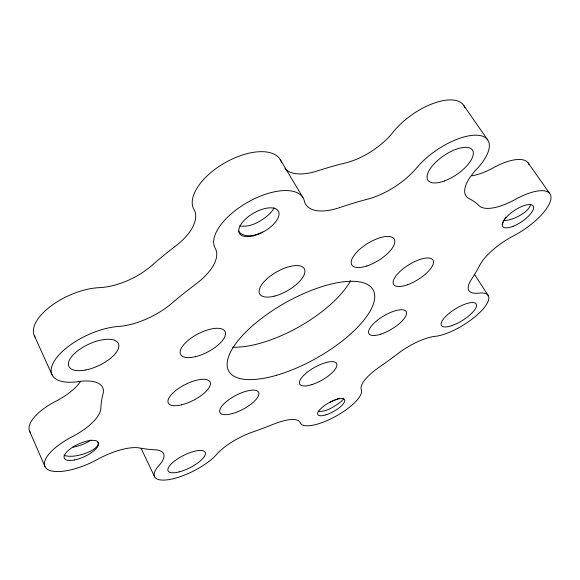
<?xml version="1.0" encoding="UTF-8"?>
<svg xmlns="http://www.w3.org/2000/svg" width="580" height="580" viewBox="0 0 580 580"><rect width="100%" height="100%" fill="white"/><g stroke="black" fill="none" stroke-linecap="round" stroke-linejoin="round"><path stroke-width="0.87" d="M339.474 207.669L341.91 206.843A217.797 84.492 -29.4 0 1 365.697 199.658L368.003 199.056A50.206 22.78 -33.2 0 0 417.223 167.127A47.821 20.293 -34.1 0 1 476.173 135.176A47.821 20.293 -34.1 0 1 477.594 168.193A45.936 18.227 -34.7 0 0 468.72 198.36L469.727 198.896A217.797 84.492 -29.4 0 1 478.399 205.059L479.131 205.755A44.631 17.241 -34.6 0 0 516.149 198.933A41.622 15.181 -33.9 0 1 550.993 197.954A41.622 15.181 -33.9 0 1 514.62 235.284A39.302 13.594 -33.2 0 0 479.979 264.835L479.348 266.046A217.797 84.492 -29.4 0 1 472.084 278.4L471.264 279.647A38.244 13.014 -32.8 0 0 479.312 293.045A36.46 12.1 -31.7 0 1 480.197 312.105A36.46 12.1 -31.7 0 1 435.863 336.255A35.271 11.397 -30.7 0 0 398.424 353.22L396.851 354.416A217.797 84.492 -29.4 0 1 380.697 366.139L379.037 367.285A34.843 11.209 -30.3 0 0 361.427 389.927A34.771 11.223 -29.2 0 1 335.001 416.715A34.771 11.223 -29.2 0 1 300.353 423.023A35.213 11.375 -28.1 0 0 274.238 423.915L272.397 424.647A217.797 84.492 -29.4 0 1 254.098 431.527L252.278 432.158A35.467 11.52 -27.7 0 0 216.246 454.8A36.989 12.383 -26.7 0 1 170.665 479.29A36.989 12.383 -26.7 0 1 158.471 466.073A39.15 13.5 -25.7 0 0 155.295 449.804L153.91 449.732A217.797 84.492 -29.4 0 1 140.831 448.202L139.606 447.97A39.977 14.029 -25.3 0 0 96.57 459.897A42.514 15.79 -24.7 0 1 46.559 468.654A42.514 15.79 -24.7 0 1 70.854 437.436A45.755 18.074 -24.1 0 0 100.913 408.211L100.942 407.087A217.797 84.492 -29.4 0 1 102.725 395.139L103.059 393.871A46.654 18.944 -24.1 0 0 77.249 381.749A48.503 21.018 -25 0 1 55.818 358.788A48.503 21.018 -25 0 1 117.109 326.569A50.844 23.468 -26.3 0 0 171.332 303.724L173.275 302.064A217.797 84.492 -29.4 0 1 193.836 285.606L195.996 283.982A51.018 23.918 -27.2 0 0 214.926 247.805A50.678 23.838 -29.8 0 1 250.292 200.825A50.678 23.838 -29.8 0 1 304.174 200.31A50.917 23.57 -32.4 0 0 339.474 207.669M528.003 162.719L549.775 193.618M463.587 105.183L487.7 139.94M474.375 274.253L488.041 295.307M280.205 159.486L302.927 197.57M141.1 448.34L154.708 476.977M34.408 335.9L52.077 374.868M29.681 431.411L44.993 466.639M35.097 337.125A47.748 22.192 -24.5 0 1 49.568 307.117A47.748 22.192 -24.5 0 1 98.107 287.709A50.018 24.737 -26 0 0 151.677 265.654L153.577 263.987A214.803 89.53 -29.4 0 1 173.674 247.522L175.791 245.905A50.177 25.201 -26.9 0 0 193.669 208.93A49.844 25.121 -29.9 0 1 227.643 161.298A49.844 25.121 -29.9 0 1 281.532 162.356M284.751 168.649A50.083 24.838 -32.7 0 0 317.137 171.035L319.551 170.252A214.803 89.53 -29.4 0 1 343.164 163.516L345.462 162.951A49.401 24.019 -33.5 0 0 393.769 131.312A47.096 21.431 -34.6 0 1 435.341 102.689A47.096 21.431 -34.6 0 1 464.812 107.626M471.627 175.827A44 18.255 -35 0 0 494.327 167.243A41.071 16.102 -34.2 0 1 528.967 164.524M30.218 432.332A41.934 16.74 -24.3 0 1 54.803 401.751A45.095 19.125 -23.7 0 0 80.663 381.343M350.646 280.698A81.693 33.669 -29.4 0 1 232.718 347.202M90.908 439.995A18.444 6.554 -16.2 0 1 72.34 447.274M97.418 441.88A18.502 6.452 -16.3 0 1 86.514 452.936A18.502 6.452 -16.3 0 1 63.931 454.995M343.425 398.112A15.116 2.827 -28.9 0 1 331.028 408.189A15.102 6.895 -29.6 0 1 318.065 411.191M329.433 402.622A15.116 2.827 -28.9 0 1 335.979 399.489M336.726 399.192A15.116 2.827 -28.9 0 1 338.14 398.67M338.8 398.446A15.116 2.827 -28.9 0 1 339.423 398.257M530.606 204.247A18.11 7.236 -25.7 0 1 520.688 215.02A18.11 7.236 -25.7 0 1 503.23 220.61M502.555 224.532A18.11 5.96 -42 0 1 505.948 217.145M274.014 207.778A22.076 7.707 -29.2 0 1 257.346 222.51A22.033 13.231 -30.6 0 1 239.7 225.823M262.726 231.935A22.12 13.115 -30.6 0 1 238.539 231.05M276.769 375.209A82.809 31.755 -29.4 0 0 373.411 290.435A82.809 31.755 -29.4 0 0 252.612 325.699A82.809 31.755 -29.4 0 0 276.769 375.209M195.351 356.714A25.012 10.259 -27.4 0 0 225.105 331.622A25.012 10.259 -27.4 0 0 187.971 340.532A25.012 10.259 -27.4 0 0 195.351 356.714M85.188 370.083A27.274 11.832 -24.9 0 0 118.421 343.657A27.274 11.832 -24.9 0 0 77.212 351.197A27.274 11.832 -24.9 0 0 85.188 370.083M253.279 235.864A22.402 10.556 -29.8 0 0 278.473 211.323A22.402 10.556 -29.8 0 0 245.006 219.53A22.402 10.556 -29.8 0 0 253.279 235.864M274.92 296.01A25.622 10.853 -29.6 0 0 304.435 268.968A25.622 10.853 -29.6 0 0 266.691 279.074A25.622 10.853 -29.6 0 0 274.92 296.01M366.836 265.981A24.831 10.092 -31.5 0 0 394.204 239.061A24.831 10.092 -31.5 0 0 357.976 250.915A24.831 10.092 -31.5 0 0 366.836 265.981M513.09 226.294A18.357 6.684 -33.9 0 0 533.259 206.118A18.357 6.684 -33.9 0 0 507.399 216.173A18.357 6.684 -33.9 0 0 513.09 226.294M407.37 284.794A23.149 8.722 -31.8 0 0 432.992 260.079A23.149 8.722 -31.8 0 0 399.54 271.875A23.149 8.722 -31.8 0 0 407.37 284.794M444.36 180.982A26.89 11.419 -34.2 0 0 472.519 150.155A26.89 11.419 -34.2 0 0 433.709 164.314A26.89 11.419 -34.2 0 0 444.36 180.982M311.873 384.605A21.105 7.366 -29.3 0 0 336.603 363.558A21.105 7.366 -29.3 0 0 305.993 373.274A21.105 7.366 -29.3 0 0 311.873 384.605M452.183 325.496A20.438 6.771 -31.8 0 0 476.383 304.377A20.438 6.771 -31.8 0 0 447.89 314.389A20.438 6.771 -31.8 0 0 452.183 325.496M380.864 334.145A21.634 7.692 -30.8 0 0 406.29 311.837A21.634 7.692 -30.8 0 0 375.499 321.842A21.634 7.692 -30.8 0 0 380.864 334.145M325.895 414.852A15.305 4.93 -29.2 0 0 344.672 399.939A15.305 4.93 -29.2 0 0 323.031 406.689A15.305 4.93 -29.2 0 0 325.895 414.852M179.206 471.881A20.735 6.931 -26.7 0 0 205.298 452.625A20.735 6.931 -26.7 0 0 175.428 460.361A20.735 6.931 -26.7 0 0 179.206 471.881M181.641 404.804A23.396 8.903 -26.9 0 0 210.163 382.133A23.396 8.903 -26.9 0 0 175.769 390.492A23.396 8.903 -26.9 0 0 181.641 404.804M232.355 413.576A21.801 7.794 -27.8 0 0 258.665 392.392A21.801 7.794 -27.8 0 0 226.881 401.2A21.801 7.794 -27.8 0 0 232.355 413.576M74.747 459.918A18.756 6.96 -24.7 0 0 98.499 442.801A18.756 6.96 -24.7 0 0 70.832 448.463A18.756 6.96 -24.7 0 0 74.747 459.918"/></g></svg>
